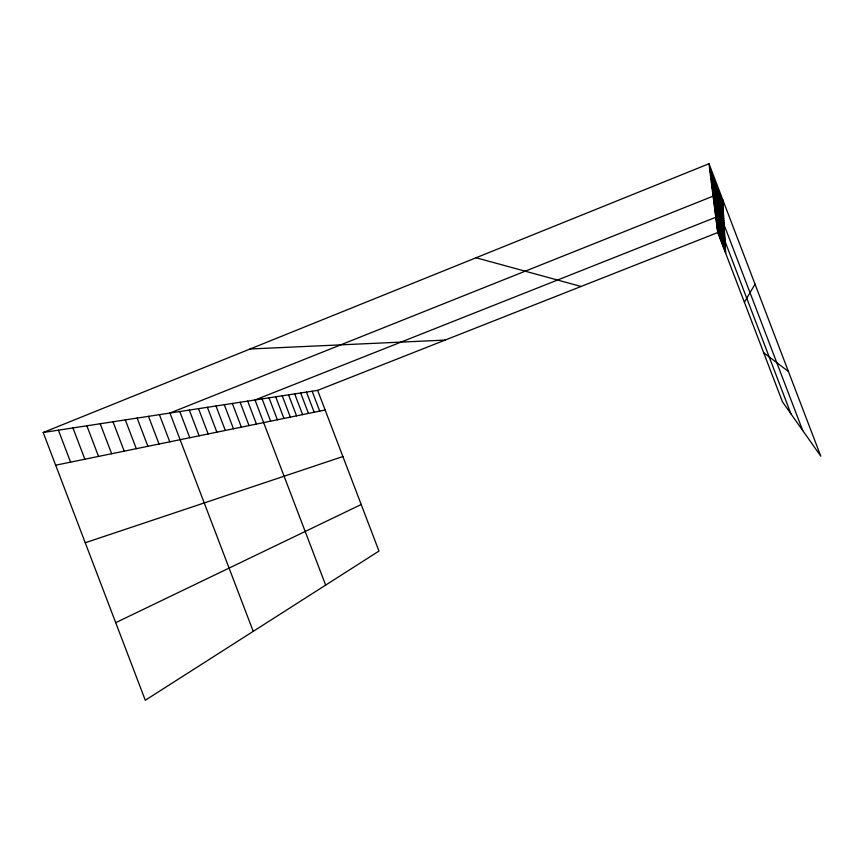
<?xml version="1.0" encoding="UTF-8"?>
<svg xmlns="http://www.w3.org/2000/svg" width="864" height="864" viewBox="0 0 864 864"><rect width="100%" height="100%" fill="white"/><g stroke="black" fill="none" stroke-linecap="round" stroke-linejoin="round"><path stroke-width="1.3" d="M744.401 302.249L755.039 284.159M115.711 622.674L361.195 504.511M43.2 432.497L317.639 390.377L378.972 551.07L145.292 700.261L43.2 432.497L708.998 163.739L820.8 456.192L782.46 401.825L717.757 232.546L708.998 163.739M317.639 390.377L717.757 232.546M85.234 542.754L342.889 456.548M55.674 465.199L325.134 410M250.085 348.991L445.1 340.092M476.064 257.764L581.051 286.459M763.711 352.771L788.411 371.455M709.506 167.681L722.833 202.543M709.981 171.439L722.995 205.481M710.435 175.025L723.146 208.278M710.878 178.448L723.298 210.956M711.288 181.721L723.438 213.505M711.688 184.853L723.578 215.957M712.066 187.855L723.708 218.3M712.433 190.728L723.838 220.547M712.789 193.482L723.956 222.707M802.742 430.585L713.124 196.139L169.949 413.046L253.217 631.357M713.437 198.612L724.172 226.703M713.74 200.988L724.28 228.571M714.031 203.288L724.378 230.364M714.312 205.502L724.475 232.092M714.582 207.63L724.572 233.755M714.852 209.693L724.658 235.364M715.1 211.691L724.745 236.93M715.349 213.613L724.831 238.432M715.586 215.471L724.907 239.89M790.96 413.888L715.813 217.274L255.01 399.989L325.652 585.112M716.029 219.024L725.069 242.654M716.245 220.709L725.144 243.972M716.461 222.35L725.209 245.257M716.656 223.938L725.285 246.499M716.85 225.482L725.35 247.698M717.044 226.973L725.414 248.875M717.228 228.431L725.479 250.009M717.412 229.835L725.533 251.111M717.584 231.206L725.598 252.18M312.131 391.219L319.723 411.113M306.472 392.083L314.161 412.247M300.661 392.98L308.459 413.424M294.678 393.898L302.594 414.623M288.533 394.837L296.557 415.854M282.215 395.809L290.347 417.128M275.713 396.814L283.964 418.435M269.017 397.84L277.387 419.785M262.116 398.898L270.616 421.168M247.687 401.112L256.446 424.073M240.138 402.268L249.026 425.596M232.34 403.466L241.38 427.162M224.294 404.698L233.474 428.782M215.978 405.983L225.31 430.456M207.382 407.3L216.875 432.184M198.504 408.661L208.159 433.966M189.313 410.076L199.13 435.812M179.798 411.534L189.788 437.724M159.419 414.655L169.776 441.828M148.489 416.34L159.041 444.031M137.128 418.079L147.895 446.31M125.312 419.893L136.296 448.686M113.022 421.783L124.222 451.159M100.213 423.749L111.65 453.74M86.864 425.801L98.539 456.419M72.943 427.939L84.866 459.227M58.396 430.164L70.589 462.143M722.66 199.454L725.652 253.217"/></g></svg>
